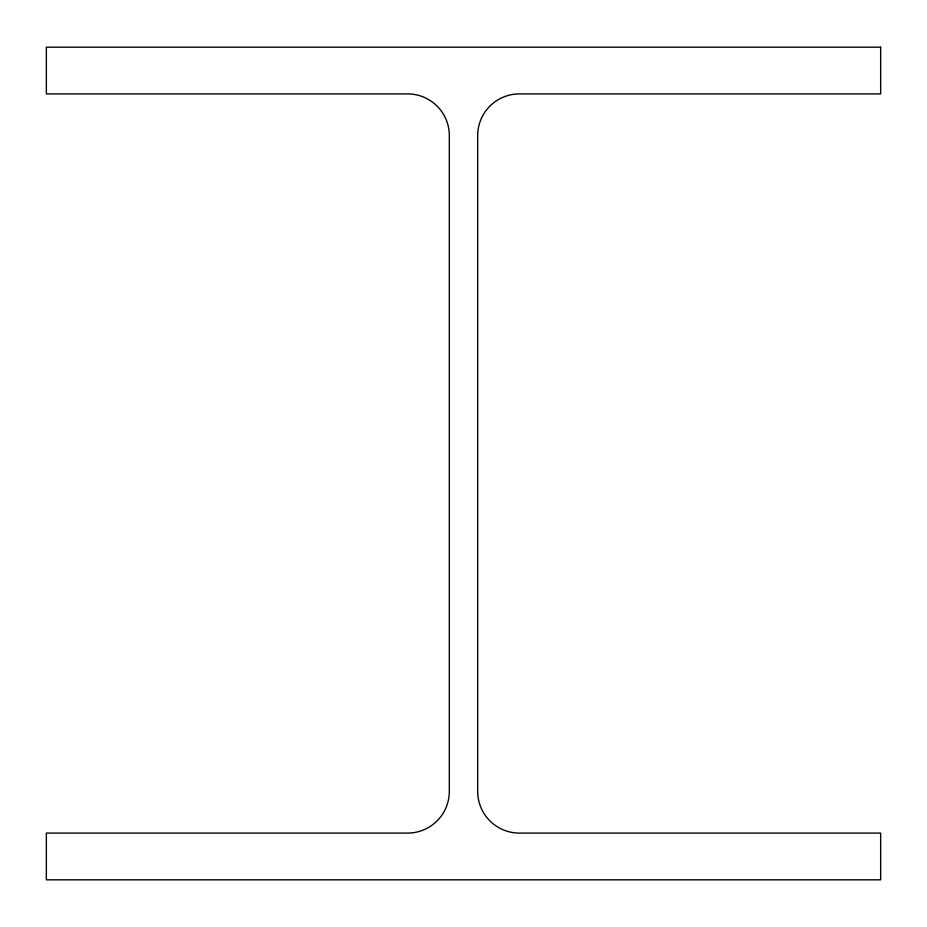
<?xml version="1.0" encoding="UTF-8"?>
<svg xmlns="http://www.w3.org/2000/svg" width="927" height="927" viewBox="0 0 927 927"><rect width="100%" height="100%" fill="white"/><g stroke="black" fill="none" stroke-linecap="round" stroke-linejoin="round"><path stroke-width="1.39" d="M880.65 47.184L46.35 47.184L46.35 93.905L407.602 93.905A41.715 41.715 0 0 1 449.317 135.62L449.317 791.38A41.715 41.715 0 0 1 407.602 833.095L46.35 833.095L46.35 879.816L880.65 879.816L880.65 833.095L519.398 833.095A41.715 41.715 0 0 1 477.683 791.38L477.683 135.62A41.715 41.715 0 0 1 519.398 93.905L880.65 93.905L880.65 47.184"/></g></svg>
